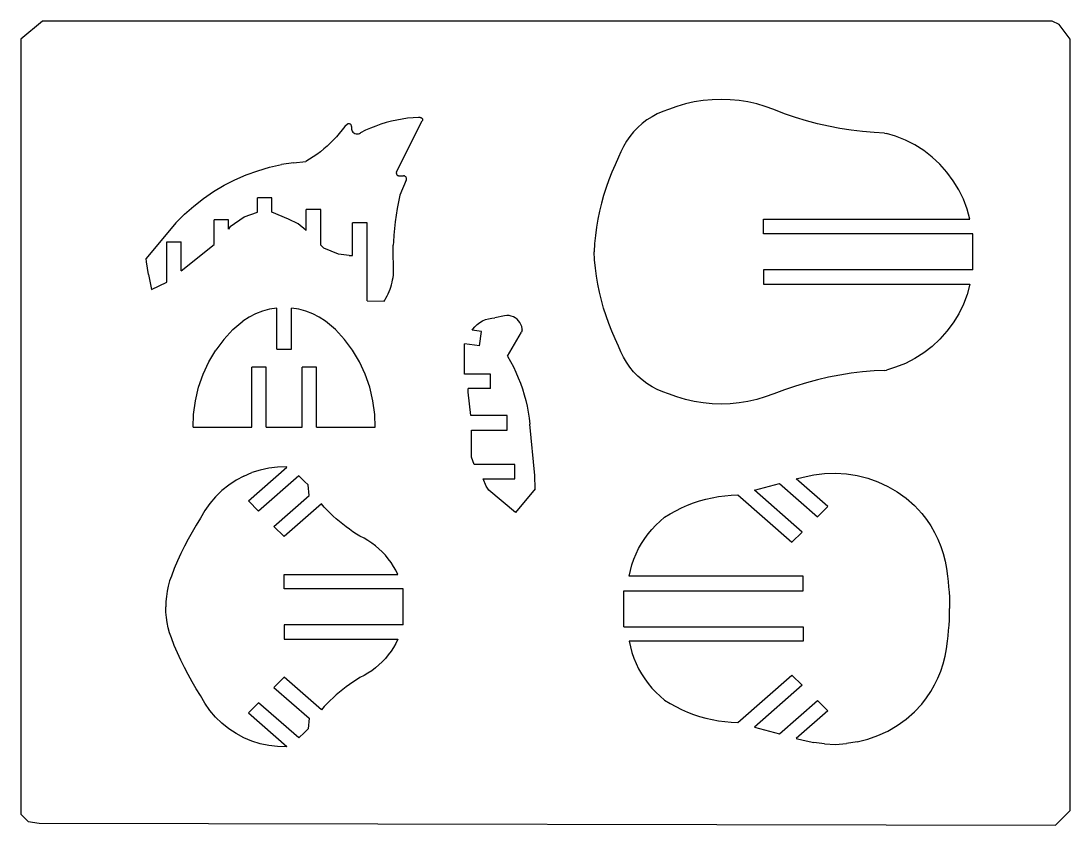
# Model space of a CAD drawing. Extents: x -304 to 304, y -467 to 467.
# Drawn here: x -304.1 to -13.1, y -464.9 to -241.9 of the extents above; entities that cross this region are included whole.
import ezdxf

# ---------------------------------------------------------------- set-up
doc = ezdxf.new("R2010")
doc.units = 0
doc.header["$MEASUREMENT"] = 0
doc.layers.get('0').update_dxf_attribs({"linetype": 'CONTINUOUS'})

msp = doc.modelspace()

# ---------------------------------------------------------------- linework, layer by layer
for p, q in [((-298.12, -241.88), (-304.12, -246.88)), ((-18.12, -241.88), (-298.12, -241.88)), ((-16.12, -242.88), (-18.12, -241.88)), ((-13.12, -246.88), (-16.12, -242.88)), ((-304.12, -246.88), (-304.12, -461.88)), ((-13.12, -460.88), (-13.12, -246.88)), ((-117.35, -264.34), (-119.79, -264.89)), ((-114.89, -263.95), (-117.35, -264.34)), ((-112.41, -263.71), (-114.89, -263.95)), ((-109.91, -263.63), (-112.41, -263.71)), ((-107.42, -263.71), (-109.91, -263.63)), ((-104.94, -263.95), (-107.42, -263.71)), ((-102.47, -264.34), (-104.94, -263.95)), ((-100.04, -264.89), (-102.47, -264.34)), ((-127.61, -267.65), (-129.07, -268.43)), ((-126.09, -266.99), (-127.61, -267.65)), ((-124.52, -266.46), (-126.09, -266.99)), ((-122.18, -265.6), (-124.52, -266.46)), ((-119.79, -264.89), (-122.18, -265.6)), ((-97.65, -265.6), (-100.04, -264.89)), ((-95.31, -266.46), (-97.65, -265.6)), ((-92.33, -267.59), (-95.31, -266.46)), ((-89.32, -268.62), (-92.33, -267.59)), ((-213.59, -270.49), (-214.31, -271.13)), ((-213.47, -270.43), (-213.59, -270.49)), ((-213.35, -270.39), (-213.47, -270.43)), ((-213.22, -270.38), (-213.35, -270.39)), ((-213.1, -270.38), (-213.22, -270.38)), ((-212.97, -270.41), (-213.1, -270.38)), ((-212.85, -270.45), (-212.97, -270.41)), ((-212.74, -270.52), (-212.85, -270.45)), ((-212.64, -270.6), (-212.74, -270.52)), ((-212.56, -270.7), (-212.64, -270.6)), ((-204.29, -270.51), (-205.73, -271.02)), ((-202.83, -270.07), (-204.29, -270.51)), ((-201.36, -269.68), (-202.83, -270.07)), ((-199.87, -269.35), (-201.36, -269.68)), ((-199.94, -283.72), (-192.8, -269.61)), ((-198.37, -269.08), (-199.87, -269.35)), ((-196.86, -268.87), (-198.37, -269.08)), ((-195.34, -268.72), (-196.86, -268.87)), ((-193.82, -268.63), (-195.34, -268.72)), ((-193.42, -268.62), (-193.82, -268.63)), ((-193.42, -268.62), (-193.3, -268.63)), ((-193.3, -268.63), (-193.19, -268.66)), ((-193.19, -268.66), (-193.09, -268.71)), ((-193.09, -268.71), (-192.99, -268.77)), ((-192.99, -268.77), (-192.9, -268.85)), ((-192.9, -268.85), (-192.83, -268.94)), ((-192.83, -268.94), (-192.78, -269.04)), ((-192.76, -269.5), (-192.8, -269.61)), ((-192.78, -269.04), (-192.75, -269.16)), ((-192.73, -269.39), (-192.76, -269.5)), ((-192.75, -269.16), (-192.73, -269.27)), ((-192.73, -269.27), (-192.73, -269.39)), ((-131.79, -270.31), (-133.03, -271.41)), ((-130.47, -269.32), (-131.79, -270.31)), ((-129.07, -268.43), (-130.47, -269.32)), ((-86.27, -269.55), (-89.32, -268.62)), ((-83.2, -270.37), (-86.27, -269.55)), ((-80.09, -271.08), (-83.2, -270.37)), ((-215.82, -273.05), (-216.62, -273.97)), ((-215.05, -272.11), (-215.82, -273.05)), ((-214.31, -271.13), (-215.05, -272.11)), ((-212.5, -270.81), (-212.56, -270.7)), ((-212.45, -270.93), (-212.5, -270.81)), ((-212.42, -271.18), (-212.48, -271.51)), ((-212.48, -271.51), (-212.46, -271.84)), ((-212.46, -271.84), (-212.38, -272.17)), ((-212.42, -271.05), (-212.45, -270.93)), ((-212.42, -271.18), (-212.42, -271.05)), ((-212.38, -272.17), (-212.24, -272.46)), ((-212.24, -272.46), (-212.03, -272.73)), ((-212.03, -272.73), (-211.78, -272.94)), ((-211.78, -272.94), (-211.48, -273.1)), ((-211.48, -273.1), (-211.16, -273.19)), ((-211.16, -273.19), (-210.83, -273.21)), ((-210.83, -273.21), (-210.5, -273.17)), ((-210.5, -273.17), (-210.19, -273.05)), ((-210.19, -273.05), (-209.91, -272.87)), ((-208.54, -272.2), (-209.91, -272.87)), ((-207.15, -271.58), (-208.54, -272.2)), ((-205.73, -271.02), (-207.15, -271.58)), ((-134.19, -272.6), (-135.24, -273.88)), ((-133.03, -271.41), (-134.19, -272.6)), ((-76.97, -271.68), (-80.09, -271.08)), ((-73.82, -272.17), (-76.97, -271.68)), ((-70.66, -272.55), (-73.82, -272.17)), ((-67.49, -272.82), (-70.66, -272.55)), ((-64.56, -272.96), (-67.49, -272.82)), ((-64.56, -272.96), (-64.07, -273.04)), ((-61.5, -273.82), (-64.07, -273.04)), ((-218.32, -275.73), (-219.21, -276.56)), ((-217.46, -274.87), (-218.32, -275.73)), ((-216.62, -273.97), (-217.46, -274.87)), ((-136.19, -275.24), (-137.03, -276.66)), ((-135.24, -273.88), (-136.19, -275.24)), ((-58.78, -274.92), (-61.5, -273.82)), ((-56.17, -276.26), (-58.78, -274.92)), ((-53.7, -277.83), (-56.17, -276.26)), ((-222.06, -278.87), (-223.06, -279.57)), ((-221.08, -278.13), (-222.06, -278.87)), ((-220.14, -277.36), (-221.08, -278.13)), ((-219.21, -276.56), (-220.14, -277.36)), ((-137.76, -278.15), (-138.37, -279.69)), ((-137.03, -276.66), (-137.76, -278.15)), ((-51.38, -279.63), (-53.7, -277.83)), ((-235.19, -282.45), (-231.87, -281.71)), ((-228.51, -281.19), (-231.87, -281.71)), ((-228.51, -281.19), (-225.12, -280.87)), ((-224.08, -280.24), (-225.12, -280.87)), ((-223.06, -279.57), (-224.08, -280.24)), ((-139.34, -281.74), (-140.25, -283.82)), ((-138.37, -279.69), (-139.34, -281.74)), ((-49.23, -281.63), (-51.38, -279.63)), ((-47.27, -283.81), (-49.23, -281.63)), ((-244.76, -285.9), (-241.65, -284.55)), ((-241.65, -284.55), (-238.45, -283.4)), ((-238.45, -283.4), (-235.19, -282.45)), ((-200.01, -283.96), (-200.02, -284.08)), ((-200.02, -284.08), (-200, -284.21)), ((-199.99, -283.84), (-200.01, -283.96)), ((-200, -284.21), (-199.97, -284.33)), ((-199.94, -283.72), (-199.99, -283.84)), ((-199.97, -284.33), (-199.91, -284.44)), ((-199.91, -284.44), (-199.84, -284.54)), ((-199.84, -284.54), (-199.75, -284.62)), ((-199.75, -284.62), (-199.64, -284.69)), ((-199.64, -284.69), (-199.53, -284.74)), ((-199.53, -284.74), (-199.41, -284.78)), ((-199.41, -284.78), (-199.28, -284.79)), ((-199.28, -284.79), (-198.04, -284.79)), ((-197.9, -284.8), (-198.04, -284.79)), ((-197.76, -284.83), (-197.9, -284.8)), ((-197.63, -284.89), (-197.76, -284.83)), ((-197.51, -284.97), (-197.63, -284.89)), ((-197.41, -285.06), (-197.51, -284.97)), ((-197.32, -285.18), (-197.41, -285.06)), ((-197.25, -285.3), (-197.32, -285.18)), ((-140.25, -283.82), (-141.08, -285.94)), ((-45.53, -286.17), (-47.27, -283.81)), ((-250.71, -289.19), (-247.79, -287.45)), ((-247.79, -287.45), (-244.76, -285.9)), ((-197.25, -285.99), (-199.07, -290.22)), ((-197.2, -285.43), (-197.25, -285.3)), ((-197.25, -285.99), (-197.2, -285.86)), ((-197.18, -285.57), (-197.2, -285.43)), ((-197.2, -285.86), (-197.18, -285.72)), ((-197.18, -285.72), (-197.18, -285.57)), ((-141.84, -288.08), (-142.52, -290.24)), ((-141.08, -285.94), (-141.84, -288.08)), ((-44, -288.67), (-45.53, -286.17)), ((-253.52, -291.11), (-250.71, -289.19)), ((-238.55, -290.93), (-238.55, -290.88)), ((-234.55, -290.93), (-238.55, -290.93)), ((-238.55, -294.88), (-238.55, -290.93)), ((-234.55, -290.93), (-234.55, -290.88)), ((-234.55, -294.88), (-234.55, -290.93)), ((-199.07, -290.22), (-199.44, -292.04)), ((-142.52, -290.24), (-143.13, -292.43)), ((-42.71, -291.31), (-44, -288.67)), ((-258.73, -295.46), (-256.19, -293.2)), ((-256.19, -293.2), (-253.52, -291.11)), ((-199.77, -293.87), (-200.06, -295.7)), ((-199.44, -292.04), (-199.77, -293.87)), ((-143.13, -292.43), (-143.65, -294.64)), ((-41.67, -294.05), (-42.71, -291.31)), ((-261.13, -297.88), (-258.73, -295.46)), ((-246.12, -298.88), (-242.19, -296.24)), ((-242.19, -296.24), (-238.55, -294.88)), ((-229.88, -296.88), (-234.55, -294.88)), ((-224.99, -300.01), (-224.99, -294.13)), ((-220.99, -294.13), (-224.99, -294.13)), ((-220.99, -304.01), (-220.99, -294.13)), ((-200.06, -295.7), (-200.31, -297.54)), ((-143.65, -294.64), (-144.11, -296.86)), ((-40.88, -296.88), (-41.67, -294.05)), ((-261.13, -297.88), (-269.38, -307.76)), ((-250.52, -303.88), (-250.52, -297.01)), ((-246.52, -297.01), (-250.52, -297.01)), ((-246.52, -299.58), (-246.52, -297.01)), ((-246.12, -298.88), (-246.52, -299.58)), ((-227.22, -298.18), (-229.88, -296.88)), ((-225.12, -299.88), (-227.22, -298.18)), ((-208.12, -297.88), (-212.12, -297.88)), ((-212.12, -306.88), (-212.12, -297.88)), ((-208.12, -319.53), (-208.12, -297.88)), ((-200.52, -299.39), (-200.69, -301.24)), ((-200.31, -297.54), (-200.52, -299.39)), ((-144.48, -299.1), (-144.77, -301.35)), ((-144.11, -296.86), (-144.48, -299.1)), ((-98.13, -296.88), (-40.88, -296.88)), ((-98.13, -300.88), (-98.13, -296.88)), ((-225.12, -299.88), (-224.99, -300.01)), ((-200.69, -301.24), (-200.81, -303.09)), ((-144.77, -301.35), (-144.99, -303.61)), ((-40.13, -300.88), (-98.13, -300.88)), ((-40.13, -310.87), (-40.13, -300.88)), ((-263.71, -314.29), (-263.71, -303.14)), ((-263.71, -303.14), (-259.71, -303.14)), ((-259.71, -311.13), (-259.71, -303.14)), ((-259.71, -311.13), (-250.52, -303.88)), ((-220.99, -304.01), (-220.12, -304.88)), ((-216.04, -306.52), (-220.12, -304.88)), ((-200.81, -303.09), (-200.86, -304.05)), ((-200.83, -312.37), (-200.86, -304.05)), ((-144.99, -303.61), (-145.12, -305.87)), ((-269.33, -308.68), (-269.38, -307.76)), ((-213.12, -306.88), (-216.04, -306.52)), ((-213.12, -306.88), (-212.12, -306.88)), ((-144.99, -308.14), (-145.12, -305.87)), ((-144.77, -310.4), (-144.99, -308.14)), ((-268.73, -312.2), (-269.33, -308.68)), ((-144.48, -312.65), (-144.77, -310.4)), ((-98.13, -310.87), (-98.13, -314.87)), ((-40.13, -310.87), (-98.13, -310.87)), ((-268.73, -312.2), (-267.92, -316.35)), ((-201.17, -314.36), (-201.03, -313.7)), ((-201.03, -313.7), (-200.92, -313.04)), ((-200.92, -313.04), (-200.83, -312.37)), ((-144.11, -314.89), (-144.48, -312.65)), ((-267.92, -316.35), (-263.71, -314.29)), ((-202.26, -317.54), (-201.99, -316.92)), ((-201.99, -316.92), (-201.75, -316.3)), ((-201.75, -316.3), (-201.53, -315.66)), ((-201.53, -315.66), (-201.33, -315.01)), ((-201.33, -315.01), (-201.17, -314.36)), ((-143.65, -317.11), (-144.11, -314.89)), ((-143.13, -319.32), (-143.65, -317.11)), ((-98.13, -314.87), (-40.88, -314.87)), ((-40.88, -314.87), (-41.67, -317.7)), ((-208.12, -319.53), (-203.38, -319.55)), ((-203.38, -319.55), (-203.23, -319.31)), ((-203.23, -319.31), (-202.88, -318.73)), ((-202.88, -318.73), (-202.56, -318.14)), ((-202.56, -318.14), (-202.26, -317.54)), ((-142.52, -321.51), (-143.13, -319.32)), ((-41.67, -317.7), (-42.71, -320.44)), ((-237.14, -322.36), (-239.04, -323.09)), ((-235.17, -321.84), (-237.14, -322.36)), ((-233.16, -321.52), (-235.17, -321.84)), ((-233.13, -321.52), (-233.16, -321.52)), ((-233.13, -332.88), (-233.13, -321.52)), ((-229.09, -321.52), (-229.12, -321.52)), ((-229.12, -332.88), (-229.12, -321.52)), ((-227.08, -321.84), (-229.09, -321.52)), ((-225.11, -322.36), (-227.08, -321.84)), ((-223.21, -323.09), (-225.11, -322.36)), ((-141.84, -323.67), (-142.52, -321.51)), ((-42.71, -320.44), (-44, -323.08)), ((-245.34, -327.48), (-242.57, -325.1)), ((-240.86, -324), (-242.57, -325.1)), ((-239.04, -323.09), (-240.86, -324)), ((-221.39, -324), (-223.21, -323.09)), ((-219.68, -325.1), (-221.39, -324)), ((-216.91, -327.48), (-219.68, -325.1)), ((-177.58, -326.07), (-176.87, -325.53)), ((-176.87, -325.53), (-176.1, -325.08)), ((-176.1, -325.08), (-175.28, -324.71)), ((-175.28, -324.71), (-174.43, -324.44)), ((-174.43, -324.44), (-173.55, -324.26)), ((-173.55, -324.26), (-172.66, -324.18)), ((-169.96, -323.64), (-172.66, -324.18)), ((-169.35, -323.57), (-169.96, -323.64)), ((-168.73, -323.59), (-169.35, -323.57)), ((-168.12, -323.7), (-168.73, -323.59)), ((-167.54, -323.91), (-168.12, -323.7)), ((-167, -324.2), (-167.54, -323.91)), ((-166.5, -324.57), (-167, -324.2)), ((-166.07, -325.01), (-166.5, -324.57)), ((-165.71, -325.51), (-166.07, -325.01)), ((-165.43, -326.06), (-165.71, -325.51)), ((-141.08, -325.81), (-141.84, -323.67)), ((-140.25, -327.93), (-141.08, -325.81)), ((-45.53, -325.58), (-47.27, -327.94)), ((-44, -323.08), (-45.53, -325.58)), ((-247.85, -330.17), (-245.34, -327.48)), ((-214.4, -330.17), (-216.91, -327.48)), ((-178.99, -327.65), (-178.8, -327.37)), ((-176.38, -327.98), (-178.99, -327.65)), ((-178.8, -327.37), (-178.23, -326.68)), ((-178.23, -326.68), (-177.58, -326.07)), ((-176.89, -331.98), (-176.38, -327.98)), ((-169.12, -334.88), (-165.31, -328.19)), ((-165.23, -326.65), (-165.43, -326.06)), ((-165.13, -327.51), (-165.31, -328.19)), ((-165.13, -327.26), (-165.23, -326.65)), ((-165.13, -327.51), (-165.13, -327.26)), ((-139.34, -330.01), (-140.25, -327.93)), ((-47.27, -327.94), (-49.23, -330.12)), ((-247.85, -330.17), (-250.08, -333.15)), ((-212.17, -333.15), (-214.4, -330.17)), ((-181.13, -339.79), (-181.13, -331.41)), ((-176.89, -331.98), (-181.13, -331.41)), ((-138.37, -332.05), (-139.34, -330.01)), ((-49.23, -330.12), (-51.38, -332.12)), ((-252.01, -336.38), (-250.08, -333.15)), ((-233.13, -332.88), (-229.12, -332.88)), ((-210.24, -336.38), (-212.17, -333.15)), ((-137.76, -333.6), (-138.37, -332.05)), ((-137.03, -335.09), (-137.76, -333.6)), ((-53.7, -333.92), (-56.17, -335.49)), ((-51.38, -332.12), (-53.7, -333.92)), ((-253.61, -339.82), (-252.01, -336.38)), ((-208.64, -339.82), (-210.24, -336.38)), ((-169.12, -334.88), (-168.31, -336.32)), ((-168.31, -336.32), (-167.54, -337.79)), ((-136.19, -336.51), (-137.03, -335.09)), ((-135.24, -337.87), (-136.19, -336.51)), ((-58.78, -336.83), (-61.5, -337.93)), ((-56.17, -335.49), (-58.78, -336.83)), ((-254.86, -343.44), (-253.61, -339.82)), ((-240.12, -354.53), (-240.12, -337.88)), ((-236.12, -337.88), (-240.12, -337.88)), ((-236.12, -354.53), (-236.12, -337.88)), ((-226.12, -354.53), (-226.12, -337.88)), ((-222.12, -337.88), (-226.12, -337.88)), ((-222.12, -354.53), (-222.12, -337.88)), ((-207.39, -343.44), (-208.64, -339.82)), ((-173.86, -339.79), (-181.13, -339.79)), ((-173.86, -343.79), (-173.86, -339.79)), ((-167.54, -337.79), (-166.83, -339.29)), ((-166.83, -339.29), (-166.17, -340.82)), ((-134.19, -339.15), (-135.24, -337.87)), ((-133.03, -340.34), (-134.19, -339.15)), ((-131.79, -341.44), (-133.03, -340.34)), ((-76.97, -340.07), (-80.09, -340.67)), ((-73.82, -339.58), (-76.97, -340.07)), ((-70.66, -339.2), (-73.82, -339.58)), ((-67.49, -338.93), (-70.66, -339.2)), ((-64.56, -338.79), (-67.49, -338.93)), ((-64.56, -338.79), (-64.07, -338.71)), ((-61.5, -337.93), (-64.07, -338.71)), ((-166.17, -340.82), (-165.57, -342.37)), ((-165.57, -342.37), (-165.03, -343.93)), ((-130.47, -342.43), (-131.79, -341.44)), ((-129.07, -343.32), (-130.47, -342.43)), ((-127.61, -344.1), (-129.07, -343.32)), ((-89.32, -343.13), (-92.33, -344.16)), ((-86.27, -342.2), (-89.32, -343.13)), ((-83.2, -341.38), (-86.27, -342.2)), ((-80.09, -340.67), (-83.2, -341.38)), ((-255.74, -347.19), (-254.86, -343.44)), ((-206.51, -347.19), (-207.39, -343.44)), ((-180.12, -344.79), (-180.12, -343.79)), ((-173.86, -343.79), (-180.12, -343.79)), ((-179.38, -351.33), (-180.12, -344.79)), ((-165.03, -343.93), (-164.54, -345.52)), ((-164.54, -345.52), (-164.11, -347.12)), ((-126.09, -344.76), (-127.61, -344.1)), ((-124.52, -345.29), (-126.09, -344.76)), ((-122.18, -346.15), (-124.52, -345.29)), ((-119.79, -346.86), (-122.18, -346.15)), ((-97.65, -346.15), (-100.04, -346.86)), ((-95.31, -345.29), (-97.65, -346.15)), ((-92.33, -344.16), (-95.31, -345.29)), ((-256.26, -351.01), (-255.74, -347.19)), ((-205.99, -351.01), (-206.51, -347.19)), ((-164.11, -347.12), (-163.74, -348.74)), ((-163.74, -348.74), (-163.43, -350.37)), ((-117.35, -347.41), (-119.79, -346.86)), ((-114.89, -347.8), (-117.35, -347.41)), ((-112.41, -348.04), (-114.89, -347.8)), ((-109.91, -348.12), (-112.41, -348.04)), ((-107.42, -348.04), (-109.91, -348.12)), ((-104.94, -347.8), (-107.42, -348.04)), ((-102.47, -347.41), (-104.94, -347.8)), ((-100.04, -346.86), (-102.47, -347.41)), ((-256.38, -354.53), (-256.26, -351.01)), ((-205.87, -354.53), (-205.99, -351.01)), ((-169.29, -351.33), (-179.38, -351.33)), ((-169.29, -355.33), (-169.29, -351.33)), ((-163.43, -350.37), (-163.18, -352.01)), ((-163.18, -352.01), (-162.99, -353.66)), ((-256.38, -354.53), (-240.12, -354.53)), ((-236.12, -354.53), (-226.12, -354.53)), ((-222.12, -354.53), (-205.87, -354.53)), ((-161.59, -367.91), (-162.99, -353.66)), ((-179.13, -362.88), (-179.13, -355.33)), ((-179.13, -355.33), (-169.29, -355.33)), ((-178.38, -364.88), (-179.13, -362.88)), ((-241.04, -374.96), (-230.41, -365.66)), ((-237.73, -366.42), (-240.06, -367.15)), ((-235.35, -365.91), (-237.73, -366.42)), ((-232.93, -365.63), (-235.35, -365.91)), ((-230.49, -365.57), (-232.93, -365.63)), ((-230.41, -365.66), (-230.49, -365.57)), ((-167.12, -364.88), (-178.38, -364.88)), ((-167.12, -368.88), (-167.12, -364.88)), ((-244.45, -369.24), (-246.49, -370.59)), ((-242.3, -368.09), (-244.45, -369.24)), ((-242.3, -368.09), (-240.06, -367.15)), ((-227.06, -368.04), (-238.21, -377.79)), ((-225.49, -369.57), (-227.06, -368.04)), ((-175.12, -370.88), (-175.88, -368.88)), ((-175.88, -368.88), (-167.12, -368.88)), ((-161.45, -371.62), (-161.59, -367.91)), ((-89.07, -368.89), (-87.17, -368.37)), ((-80.33, -376.54), (-89.07, -368.89)), ((-87.17, -368.37), (-84.21, -367.72)), ((-84.21, -367.72), (-81.21, -367.35)), ((-81.21, -367.35), (-78.19, -367.25)), ((-78.19, -367.25), (-75.17, -367.44)), ((-75.17, -367.44), (-72.18, -367.91)), ((-72.18, -367.91), (-69.25, -368.66)), ((-69.25, -368.66), (-66.4, -369.67)), ((-248.38, -372.11), (-250.13, -373.81)), ((-246.49, -370.59), (-248.38, -372.11)), ((-224.49, -370.57), (-225.49, -369.57)), ((-224.17, -373.49), (-224.49, -370.57)), ((-174.33, -371.98), (-175.12, -370.88)), ((-166.95, -378.2), (-174.33, -371.98)), ((-161.45, -371.62), (-166.95, -378.2)), ((-100.66, -372.04), (-93.71, -370.15)), ((-87.42, -383.63), (-100.66, -372.04)), ((-93.71, -370.15), (-83.17, -379.38)), ((-66.4, -369.67), (-63.66, -370.95)), ((-63.66, -370.95), (-61.05, -372.48)), ((-250.13, -373.81), (-251.71, -375.67)), ((-238.21, -377.79), (-241.04, -374.96)), ((-233.95, -382.05), (-224.17, -373.49)), ((-117.57, -375.56), (-115.87, -375)), ((-115.87, -375), (-114.15, -374.51)), ((-114.15, -374.51), (-112.41, -374.11)), ((-112.41, -374.11), (-110.65, -373.78)), ((-110.65, -373.78), (-108.87, -373.54)), ((-108.87, -373.54), (-107.09, -373.38)), ((-107.09, -373.38), (-105.3, -373.3)), ((-105.3, -373.3), (-90.26, -386.46)), ((-61.05, -372.48), (-58.59, -374.25)), ((-58.59, -374.25), (-56.31, -376.23)), ((-253.12, -377.66), (-254.32, -379.78)), ((-251.71, -375.67), (-253.12, -377.66)), ((-220.78, -375.83), (-231.12, -384.88)), ((-219.99, -376.7), (-220.78, -375.83)), ((-219.19, -377.54), (-219.99, -376.7)), ((-218.37, -378.37), (-219.19, -377.54)), ((-124.05, -378.59), (-122.48, -377.72)), ((-122.48, -377.72), (-120.88, -376.93)), ((-120.88, -376.93), (-119.24, -376.21)), ((-119.24, -376.21), (-117.57, -375.56)), ((-83.17, -379.38), (-80.33, -376.54)), ((-56.31, -376.23), (-54.23, -378.43)), ((-254.32, -379.78), (-255.52, -381.68)), ((-217.52, -379.17), (-218.37, -378.37)), ((-216.66, -379.95), (-217.52, -379.17)), ((-215.78, -380.71), (-216.66, -379.95)), ((-214.87, -381.45), (-215.78, -380.71)), ((-128, -381.69), (-126.82, -380.57)), ((-126.82, -380.57), (-125.58, -379.53)), ((-125.58, -379.53), (-124.05, -378.59)), ((-54.23, -378.43), (-52.92, -380.11)), ((-52.92, -380.11), (-51.74, -381.87)), ((-256.66, -383.61), (-257.76, -385.58)), ((-255.52, -381.68), (-256.66, -383.61)), ((-231.12, -384.88), (-233.95, -382.05)), ((-213.95, -382.17), (-214.87, -381.45)), ((-213.02, -382.86), (-213.95, -382.17)), ((-212.06, -383.53), (-213.02, -382.86)), ((-211.09, -384.18), (-212.06, -383.53)), ((-130.15, -384.12), (-129.11, -382.87)), ((-129.11, -382.87), (-128, -381.69)), ((-90.26, -386.46), (-87.42, -383.63)), ((-51.74, -381.87), (-50.68, -383.71)), ((-50.68, -383.71), (-49.75, -385.62)), ((-257.76, -385.58), (-258.8, -387.57)), ((-210.11, -384.8), (-211.09, -384.18)), ((-208.97, -385.36), (-210.11, -384.8)), ((-207.87, -385.99), (-208.97, -385.36)), ((-206.81, -386.68), (-207.87, -385.99)), ((-205.79, -387.44), (-206.81, -386.68)), ((-132.79, -388.22), (-131.99, -386.8)), ((-131.99, -386.8), (-131.11, -385.43)), ((-131.11, -385.43), (-130.15, -384.12)), ((-49.75, -385.62), (-48.94, -387.59)), ((-259.78, -389.59), (-260.71, -391.64)), ((-258.8, -387.57), (-259.78, -389.59)), ((-204.82, -388.26), (-205.79, -387.44)), ((-203.9, -389.13), (-204.82, -388.26)), ((-203.03, -390.06), (-203.9, -389.13)), ((-134.12, -391.18), (-133.5, -389.68)), ((-133.5, -389.68), (-132.79, -388.22)), ((-48.94, -387.59), (-48.28, -389.61)), ((-48.28, -389.61), (-47.75, -391.67)), ((-260.71, -391.64), (-261.59, -393.71)), ((-202.23, -391.03), (-203.03, -390.06)), ((-201.48, -392.06), (-202.23, -391.03)), ((-200.8, -393.13), (-201.48, -392.06)), ((-135.08, -394.29), (-134.64, -392.72)), ((-134.64, -392.72), (-134.12, -391.18)), ((-47.75, -391.67), (-47.37, -393.76)), ((-261.59, -393.71), (-262.41, -395.81)), ((-231.13, -399.38), (-231.13, -395.37)), ((-231.13, -395.37), (-199.63, -395.37)), ((-200.18, -394.23), (-200.8, -393.13)), ((-199.63, -395.37), (-200.18, -394.23)), ((-135.42, -395.88), (-135.08, -394.29)), ((-47.37, -393.76), (-47.13, -395.88)), ((-263.27, -398.59), (-263.58, -400.02)), ((-262.88, -397.19), (-263.27, -398.59)), ((-262.41, -395.81), (-262.88, -397.19)), ((-87.12, -395.88), (-135.42, -395.88)), ((-87.12, -399.88), (-87.12, -395.88)), ((-47.13, -395.88), (-46.94, -397.33)), ((-46.94, -397.33), (-46.79, -398.79)), ((-263.8, -401.46), (-263.93, -402.92)), ((-263.58, -400.02), (-263.8, -401.46)), ((-198.12, -399.38), (-231.13, -399.38)), ((-198.12, -409.37), (-198.12, -399.38)), ((-136.92, -399.88), (-87.12, -399.88)), ((-136.92, -409.87), (-136.92, -399.88)), ((-46.79, -398.79), (-46.68, -400.26)), ((-46.68, -400.26), (-46.59, -401.72)), ((-263.93, -402.92), (-263.97, -404.37)), ((-263.93, -405.83), (-263.97, -404.37)), ((-46.59, -401.72), (-46.54, -403.19)), ((-46.54, -403.19), (-46.53, -404.66)), ((-263.8, -407.29), (-263.93, -405.83)), ((-263.58, -408.73), (-263.8, -407.29)), ((-46.59, -408.03), (-46.54, -406.56)), ((-46.54, -406.56), (-46.53, -405.09)), ((-46.53, -404.66), (-46.53, -404.87)), ((-46.53, -405.09), (-46.53, -404.87)), ((-263.27, -410.16), (-263.58, -408.73)), ((-262.88, -411.56), (-263.27, -410.16)), ((-231.13, -409.37), (-231.13, -413.37)), ((-198.12, -409.37), (-231.13, -409.37)), ((-136.92, -409.87), (-87.12, -409.87)), ((-87.12, -409.87), (-87.12, -413.87)), ((-46.79, -410.96), (-46.68, -409.49)), ((-46.68, -409.49), (-46.59, -408.03)), ((-262.41, -412.94), (-262.88, -411.56)), ((-261.59, -415.04), (-262.41, -412.94)), ((-47.13, -413.87), (-46.94, -412.42)), ((-46.94, -412.42), (-46.79, -410.96)), ((-260.71, -417.11), (-261.59, -415.04)), ((-231.13, -413.37), (-199.63, -413.37)), ((-200.8, -415.62), (-201.48, -416.69)), ((-200.18, -414.52), (-200.8, -415.62)), ((-199.63, -413.37), (-200.18, -414.52)), ((-135.42, -413.87), (-135.08, -415.46)), ((-87.12, -413.87), (-135.42, -413.87)), ((-135.08, -415.46), (-134.64, -417.03)), ((-47.75, -418.08), (-47.37, -415.99)), ((-47.37, -415.99), (-47.13, -413.87)), ((-259.78, -419.16), (-260.71, -417.11)), ((-203.03, -418.69), (-203.9, -419.62)), ((-202.23, -417.72), (-203.03, -418.69)), ((-201.48, -416.69), (-202.23, -417.72)), ((-134.64, -417.03), (-134.12, -418.57)), ((-134.12, -418.57), (-133.5, -420.07)), ((-48.28, -420.14), (-47.75, -418.08)), ((-258.8, -421.18), (-259.78, -419.16)), ((-257.76, -423.17), (-258.8, -421.18)), ((-205.79, -421.31), (-206.81, -422.07)), ((-204.82, -420.49), (-205.79, -421.31)), ((-203.9, -419.62), (-204.82, -420.49)), ((-133.5, -420.07), (-132.79, -421.53)), ((-132.79, -421.53), (-131.99, -422.95)), ((-48.94, -422.16), (-48.28, -420.14)), ((-256.66, -425.14), (-257.76, -423.17)), ((-231.12, -423.87), (-233.95, -426.7)), ((-220.78, -432.92), (-231.12, -423.87)), ((-211.09, -424.57), (-212.06, -425.22)), ((-210.11, -423.95), (-211.09, -424.57)), ((-208.97, -423.39), (-210.11, -423.95)), ((-207.87, -422.76), (-208.97, -423.39)), ((-206.81, -422.07), (-207.87, -422.76)), ((-131.99, -422.95), (-131.11, -424.32)), ((-131.11, -424.32), (-130.15, -425.63)), ((-105.3, -436.45), (-90.26, -423.29)), ((-90.26, -423.29), (-87.42, -426.12)), ((-50.68, -426.04), (-49.75, -424.13)), ((-49.75, -424.13), (-48.94, -422.16)), ((-255.52, -427.07), (-256.66, -425.14)), ((-254.32, -428.97), (-255.52, -427.07)), ((-233.95, -426.7), (-224.17, -435.26)), ((-214.87, -427.3), (-215.78, -428.04)), ((-213.95, -426.58), (-214.87, -427.3)), ((-213.02, -425.89), (-213.95, -426.58)), ((-212.06, -425.22), (-213.02, -425.89)), ((-130.15, -425.63), (-129.11, -426.88)), ((-129.11, -426.88), (-128, -428.06)), ((-87.42, -426.12), (-100.66, -437.71)), ((-51.74, -427.88), (-50.68, -426.04)), ((-253.12, -431.09), (-254.32, -428.97)), ((-218.37, -430.38), (-219.19, -431.21)), ((-217.52, -429.58), (-218.37, -430.38)), ((-216.66, -428.8), (-217.52, -429.58)), ((-215.78, -428.04), (-216.66, -428.8)), ((-128, -428.06), (-126.82, -429.18)), ((-126.82, -429.18), (-125.58, -430.22)), ((-125.58, -430.22), (-124.05, -431.16)), ((-93.71, -439.6), (-83.17, -430.37)), ((-83.17, -430.37), (-80.33, -433.21)), ((-54.23, -431.32), (-52.92, -429.64)), ((-52.92, -429.64), (-51.74, -427.88)), ((-251.71, -433.08), (-253.12, -431.09)), ((-250.13, -434.94), (-251.71, -433.08)), ((-238.21, -430.96), (-241.04, -433.79)), ((-227.06, -440.71), (-238.21, -430.96)), ((-219.99, -432.05), (-220.78, -432.92)), ((-219.19, -431.21), (-219.99, -432.05)), ((-124.05, -431.16), (-122.48, -432.03)), ((-122.48, -432.03), (-120.88, -432.82)), ((-120.88, -432.82), (-119.24, -433.54)), ((-119.24, -433.54), (-117.57, -434.19)), ((-80.33, -433.21), (-89.07, -440.86)), ((-58.59, -435.5), (-56.31, -433.52)), ((-56.31, -433.52), (-54.23, -431.32)), ((-248.38, -436.64), (-250.13, -434.94)), ((-241.04, -433.79), (-230.41, -443.09)), ((-224.17, -435.26), (-224.49, -438.18)), ((-117.57, -434.19), (-115.87, -434.75)), ((-115.87, -434.75), (-114.15, -435.24)), ((-114.15, -435.24), (-112.41, -435.64)), ((-112.41, -435.64), (-110.65, -435.97)), ((-110.65, -435.97), (-108.87, -436.21)), ((-108.87, -436.21), (-107.09, -436.37)), ((-107.09, -436.37), (-105.3, -436.45)), ((-61.05, -437.27), (-58.59, -435.5)), ((-246.49, -438.16), (-248.38, -436.64)), ((-244.45, -439.51), (-246.49, -438.16)), ((-225.49, -439.18), (-227.06, -440.71)), ((-224.49, -438.18), (-225.49, -439.18)), ((-100.66, -437.71), (-93.71, -439.6)), ((-66.4, -440.08), (-63.66, -438.8)), ((-63.66, -438.8), (-61.05, -437.27)), ((-242.3, -440.66), (-244.45, -439.51)), ((-240.06, -441.6), (-242.3, -440.66)), ((-237.73, -442.33), (-240.06, -441.6)), ((-89.07, -440.86), (-87.17, -441.38)), ((-87.17, -441.38), (-84.21, -442.03)), ((-81.21, -442.4), (-84.21, -442.03)), ((-78.19, -442.5), (-75.17, -442.31)), ((-72.18, -441.84), (-75.17, -442.31)), ((-72.18, -441.84), (-69.25, -441.09)), ((-69.25, -441.09), (-66.4, -440.08)), ((-235.35, -442.84), (-237.73, -442.33)), ((-232.93, -443.12), (-235.35, -442.84)), ((-230.49, -443.18), (-232.93, -443.12)), ((-230.41, -443.09), (-230.49, -443.18)), ((-81.21, -442.4), (-78.19, -442.5)), ((-304.12, -461.88), (-302.12, -463.88)), ((-17.12, -464.88), (-13.12, -460.88)), ((-302.12, -463.88), (-299.12, -464.38)), ((-299.12, -464.38), (-17.12, -464.88))]:
    msp.add_line(p, q)

doc.saveas('drawing.dxf')
